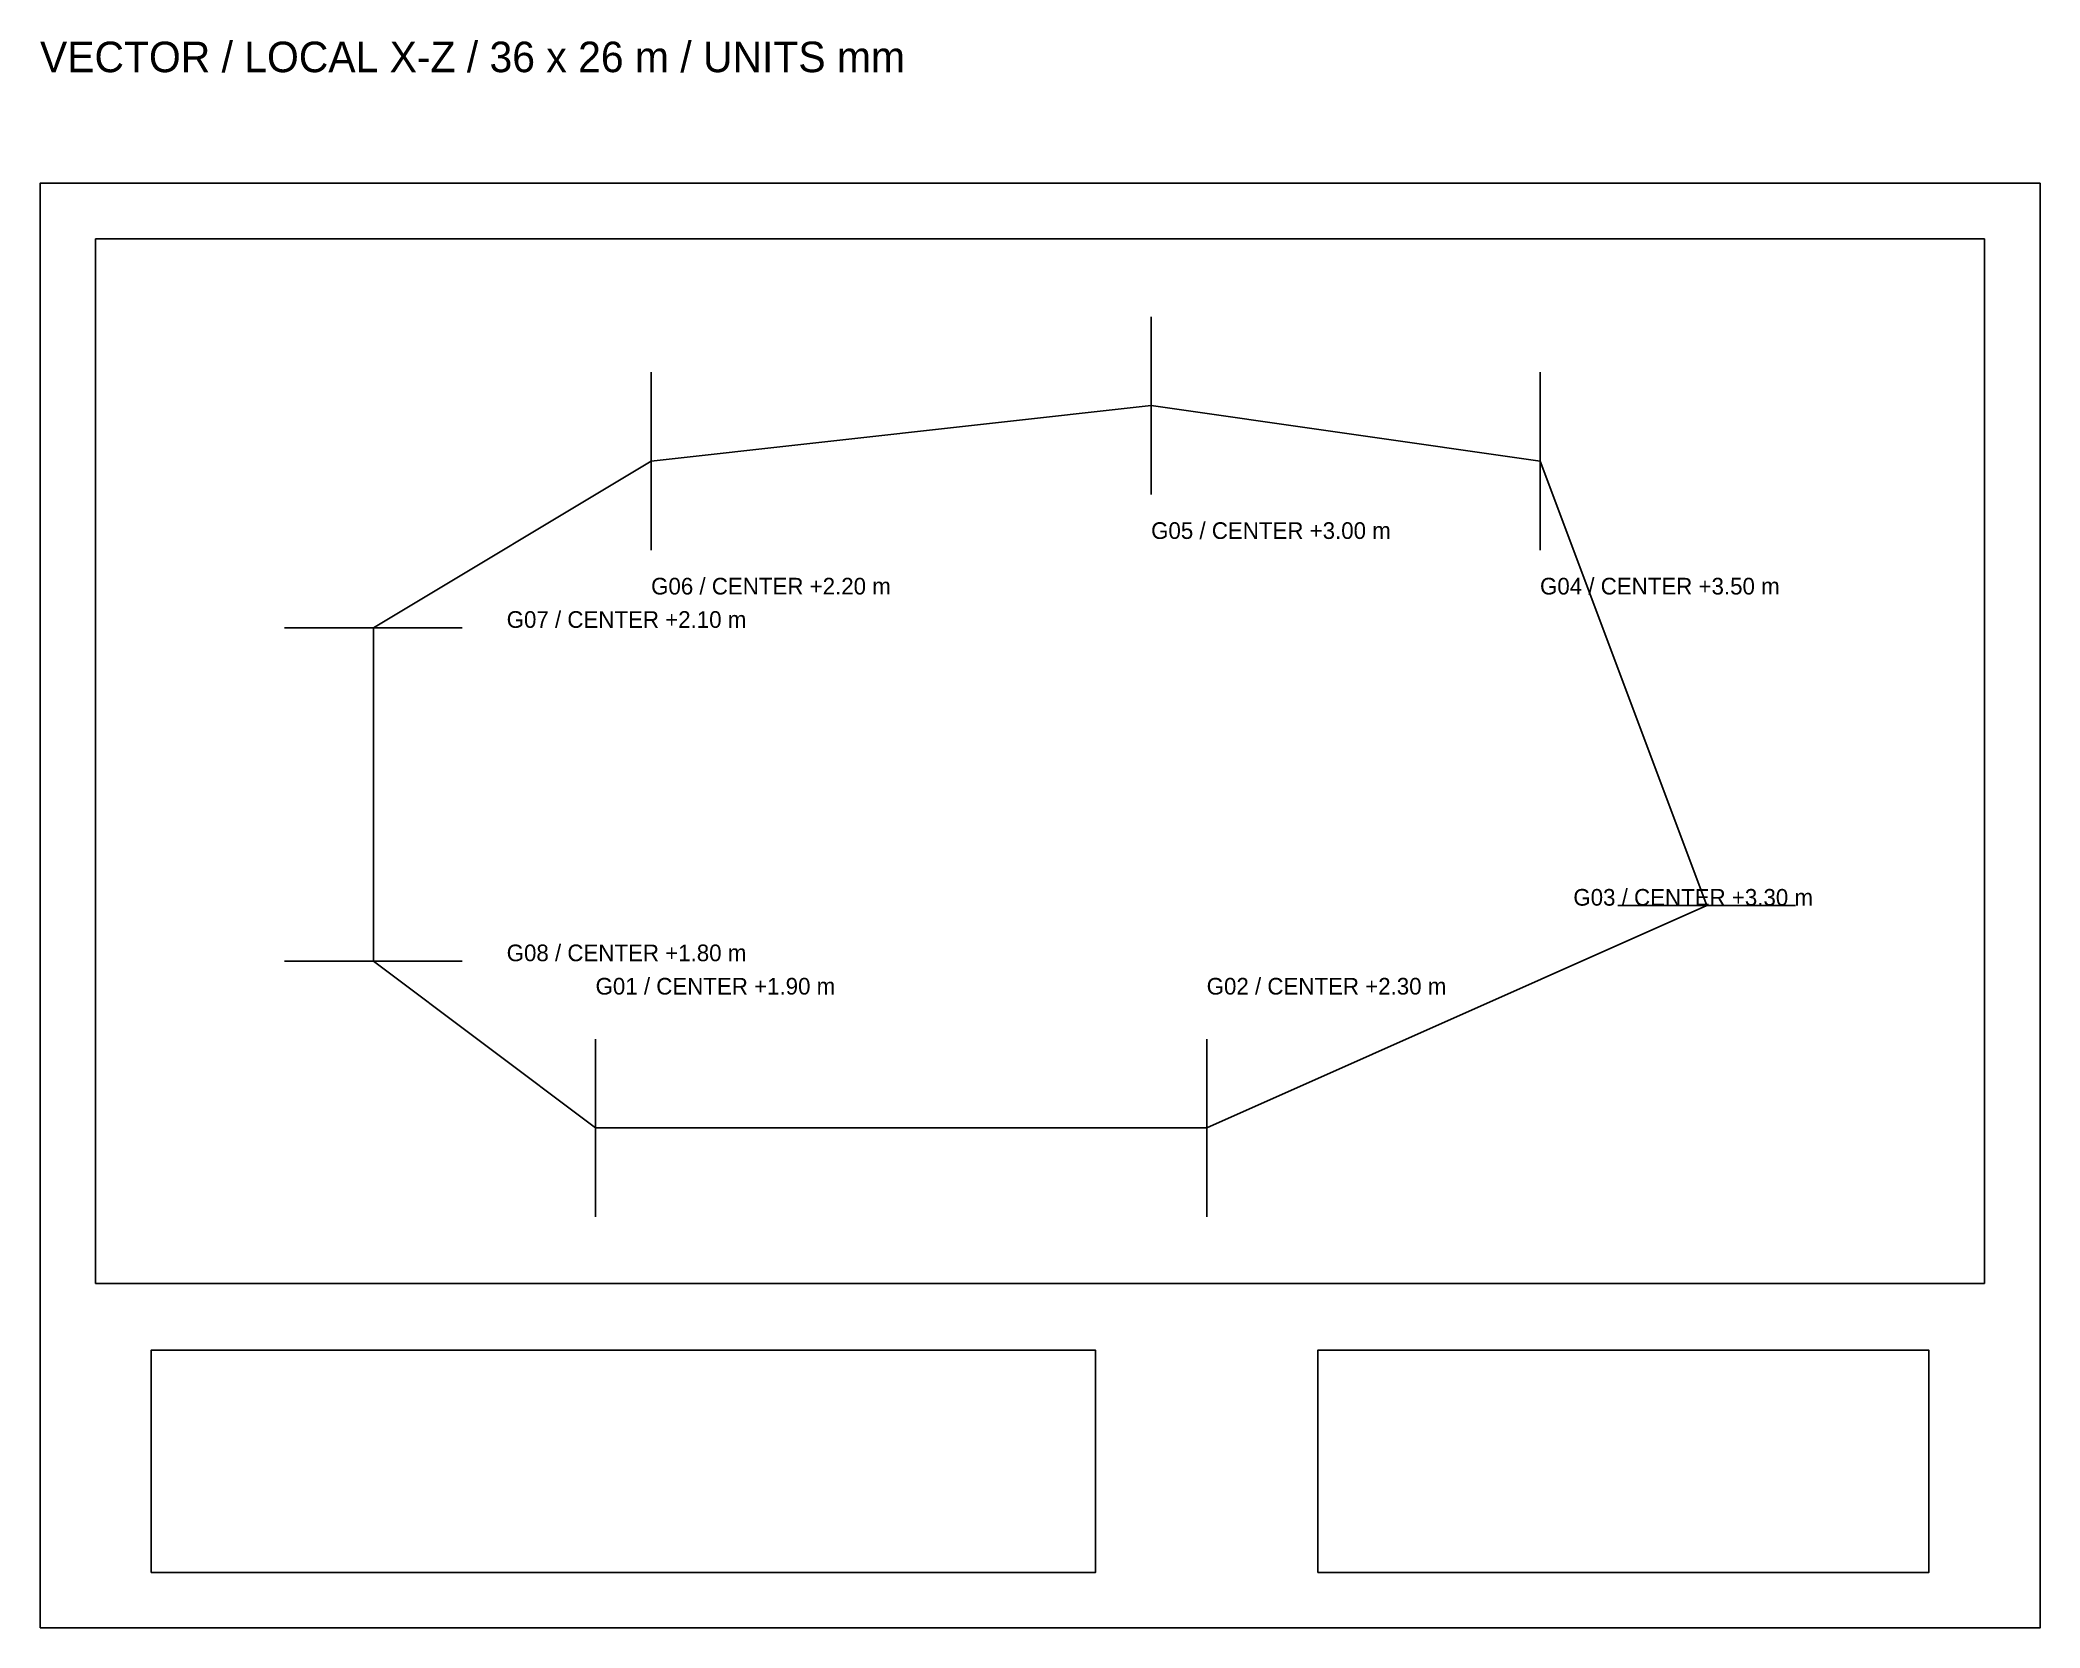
# Model space of a CAD drawing. Header units: millimetres. Extents: x 0 to 36000, y 0 to 28579.
import ezdxf

# ---------------------------------------------------------------- set-up
doc = ezdxf.new("R2010")
doc.units = ezdxf.units.MM
for name, color, linetype in [('BOUNDARY', 7, 'Continuous'), ('GATES', 4, 'Continuous'), ('ROUTE_GUIDE', 3, 'Continuous'), ('TEXT', 2, 'Continuous'), ('ZONES', 8, 'Continuous')]:
    doc.layers.add(name, color=color, linetype=linetype)

msp = doc.modelspace()

# ---------------------------------------------------------------- linework, layer by layer
at = {"layer": 'BOUNDARY'}
msp.add_lwpolyline([(0, 0), (36000, 0), (36000, 26000), (0, 26000)], close=True, dxfattribs=at)
at = {"layer": 'GATES'}
for p, q in [((20000, 23600), (20000, 20400)), ((11000, 22600), (11000, 19400)), ((27000, 22600), (27000, 19400)), ((4400, 18000), (7600, 18000)), ((31600, 13000), (28400, 13000)), ((4400, 12000), (7600, 12000)), ((10000, 7400), (10000, 10600)), ((21000, 7400), (21000, 10600))]:
    msp.add_line(p, q, dxfattribs=at)
at = {"layer": 'ROUTE_GUIDE'}
msp.add_lwpolyline([(10000, 9000), (21000, 9000), (30000, 13000), (27000, 21000), (20000, 22000), (11000, 21000), (6000, 18000), (6000, 12000)], close=True, dxfattribs=at)
at = {"layer": 'ZONES'}
for points in [[(1000, 6200), (35000, 6200), (35000, 25000), (1000, 25000)], [(2000, 1000), (19000, 1000), (19000, 5000), (2000, 5000)], [(23000, 1000), (34000, 1000), (34000, 5000), (23000, 5000)]]:
    msp.add_lwpolyline(points, close=True, dxfattribs=at)

# ---------------------------------------------------------------- texts
at = {"layer": 'TEXT'}
for s, height, p in [('VECTOR / LOCAL X-Z / 36 x 26 m / UNITS mm', 550, (0, 28000)), ('G05 / CENTER +3.00 m', 300, (20000, 19600)), ('G06 / CENTER +2.20 m', 300, (11000, 18600)), ('G04 / CENTER +3.50 m', 300, (27000, 18600)), ('G07 / CENTER +2.10 m', 300, (8400, 18000)), ('G03 / CENTER +3.30 m', 300, (27600, 13000)), ('G08 / CENTER +1.80 m', 300, (8400, 12000)), ('G01 / CENTER +1.90 m', 300, (10000, 11400)), ('G02 / CENTER +2.30 m', 300, (21000, 11400))]:
    msp.add_text(s, height=height, dxfattribs=at).set_placement(p)

doc.saveas('drawing.dxf')
